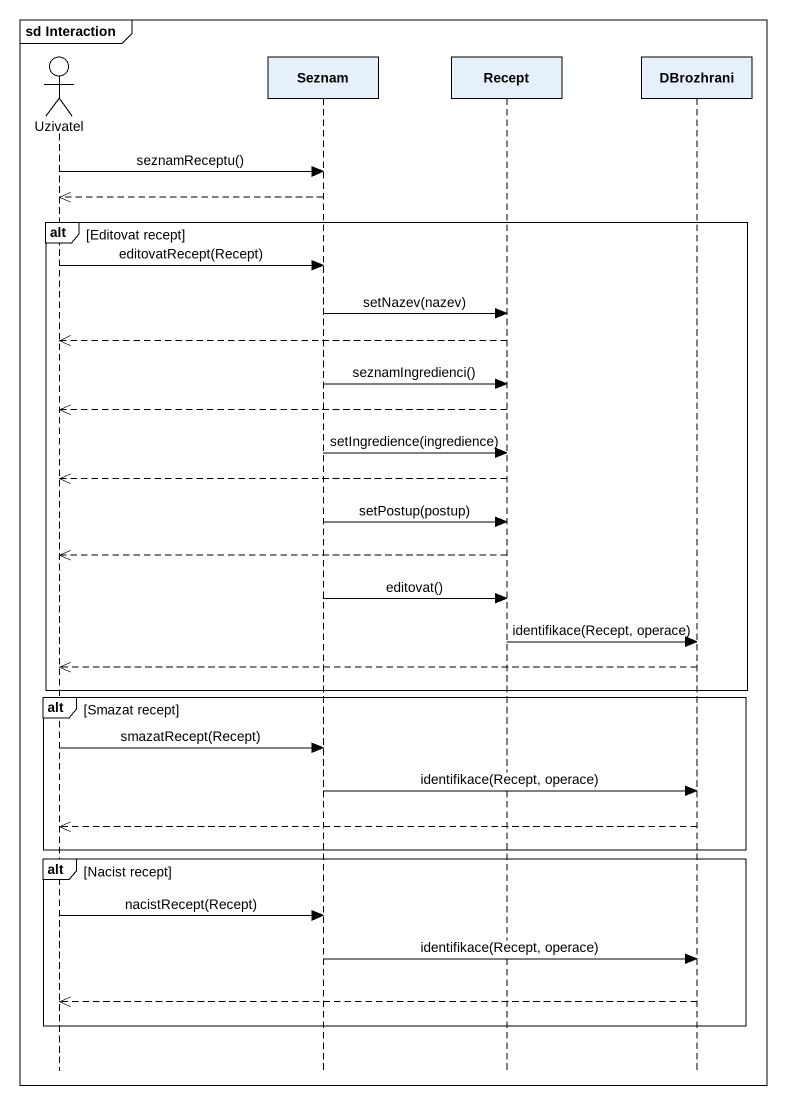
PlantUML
@startuml
mainframe sd Interaction
hide footbox
actor Uzivatel
participant Seznam
participant Recept
participant DBrozhrani

Uzivatel -> Seznam : seznamReceptu()
Seznam -->> Uzivatel
alt Editovat recept
  Uzivatel -> Seznam : editovatRecept(Recept)
  Seznam -> Recept : setNazev(nazev)
  Recept -->> Uzivatel
  Seznam -> Recept : seznamIngredienci()
  Recept -->> Uzivatel
  Seznam -> Recept : setIngredience(ingredience)
  Recept -->> Uzivatel
  Seznam -> Recept : setPostup(postup)
  Recept -->> Uzivatel
  Seznam -> Recept : editovat()
  Recept -> DBrozhrani : identifikace(Recept, operace)
  DBrozhrani -->> Uzivatel
end
alt Smazat recept
  Uzivatel -> Seznam : smazatRecept(Recept)
  Seznam -> DBrozhrani : identifikace(Recept, operace)
  DBrozhrani -->> Uzivatel
end
alt Nacist recept
  Uzivatel -> Seznam : nacistRecept(Recept)
  Seznam -> DBrozhrani : identifikace(Recept, operace)
  DBrozhrani -->> Uzivatel
end
@enduml
